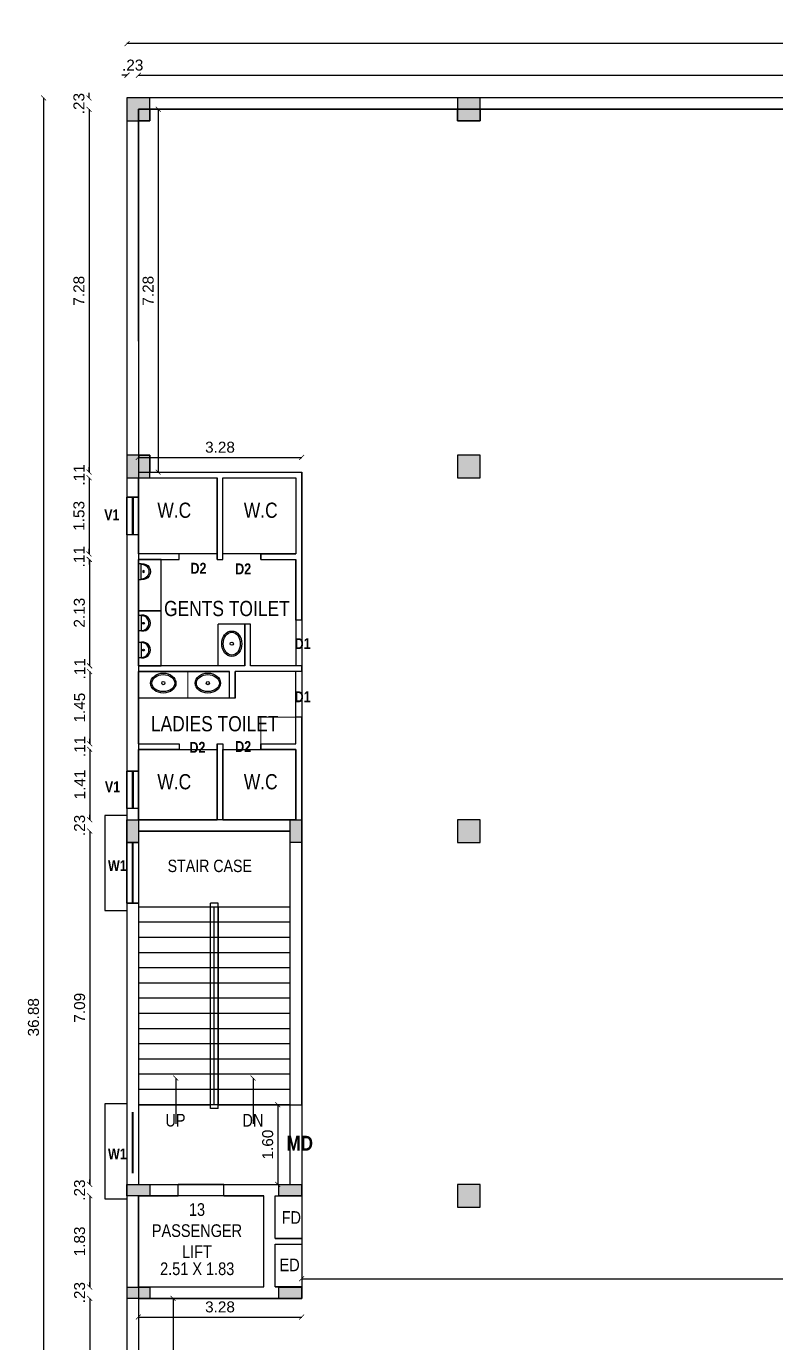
# Model space of a CAD drawing. Header units: metres. Extents: x -1560520 to -1560300, y 43639 to 43729.
# Drawn here: x -1560425.45 to -1560410.41, y 43660.11 to 43686.52 of the extents above; entities that cross this region are included whole.
import ezdxf
from ezdxf.enums import TextEntityAlignment as Align

# ---------------------------------------------------------------- set-up
doc = ezdxf.new("R2010")
doc.units = ezdxf.units.M
doc.header["$LTSCALE"] = 750
doc.header["$MEASUREMENT"] = 0
doc.header["$PDMODE"] = 35
doc.header["$PDSIZE"] = 50
doc.linetypes.add('( Hidden )', pattern=[0.375, 0.25, -0.125])
doc.linetypes.add('PHANTOM2', pattern=[1.25, 0.625, -0.125, 0.125, -0.125, 0.125, -0.125])
doc.layers.get('0').update_dxf_attribs({"lineweight": 5})
doc.layers.get('Defpoints').update_dxf_attribs({"lineweight": 0})
for name, color, linetype in [('A-ELEV-LGHT', 1, 'Continuous'), ('BLK_1_FLR_1_AC_ROOM_1', 117, 'Continuous'), ('BLK_1_FLR_1_BLT_UP_AREA', 1, 'Continuous'), ('BLK_1_FLR_1_CARPET_AREA', 10, 'Continuous'), ('BLK_1_FLR_1_EXIT_WIDTH_DOOR', 2, 'Continuous'), ('BLK_1_FLR_1_URINAL', 235, 'Continuous'), ('BLK_1_FLR_1_WATER_CLOSET', 7, 'Continuous'), ('CLIENT', 7, 'Continuous'), ('DIM', 9, 'Continuous'), ('FURNITURE', 44, 'Continuous'), ('norms', 4, 'Continuous'), ('TREE', 3, 'Continuous'), ('window', 3, 'Continuous')]:
    doc.layers.add(name, color=color, linetype=linetype)
doc.layers.add('BLK_1_COVERED_AREA_DEDUCT', color=140, linetype='Continuous', plot=False)
doc.layers.add('BLK_1_FLR_0_DA_LIFT_1', color=30, linetype='Continuous', plot=False)
for name, color, linetype, lineweight in [('BLK_1_FLR_1_GLASS_FACADE_2', 4, 'Continuous', 5), ('BLK_1_FLR_1_WASH', 243, 'Continuous', 5), ('CAR', 1, 'Continuous', 13), ('ED', 30, 'Continuous', 0), ('TEXT', 2, 'Continuous', 20), ('wall', 7, 'Continuous', 30), ('WIN', 12, 'Continuous', 18)]:
    doc.layers.add(name, color=color, linetype=linetype, lineweight=lineweight)
doc.styles.add('AP DIM', font='swisscb.ttf')
doc.styles.add('MD', font='swissck.ttf')
doc.styles.get("Standard").update_dxf_attribs({"font": 'arial.ttf'})
doc.dimstyles.get("Standard").update_dxf_attribs({"dimtxt": 0.22, "dimasz": 0.1, "dimexe": 0.18, "dimexo": 0.0625, "dimgap": 0.09, "dimtad": 1, "dimtoh": 1, "dimzin": 4, "dimdsep": 46, "dimtxsty": 'Standard', "dimblk": 'ARCHTICK', "dimcen": 0.09, "dimse1": 1, "dimse2": 1, "dimadec": 0, "dimazin": 0, "dimtfac": 1, "dimtix": 1, "dimtofl": 0, "dimtmove": 0, "dimatfit": 3, "dimldrblk": 'ARCHTICK', "dimfxl": 0, "dimtolj": 1, "dimtzin": 0, "dimarcsym": 0})

# ---------------------------------------------------------------- blocks, each defined once
blk = doc.blocks.new('A$C349417FD')
at = {"layer": 'TREE'}
h = blk.add_hatch(color=6, dxfattribs=at)
h.dxf.hatch_style = 1
h.paths.add_polyline_path([(0, -18), (18, -18), (18, 0), (0, 0)])
at = {"layer": 'TREE', "color": 6}
blk.add_lwpolyline([(0, -18), (18, -18), (18, 0), (0, 0)], close=True, dxfattribs=at)
blk = doc.blocks.new('A$C5FFC4155')
at = {"layer": 'TREE'}
h = blk.add_hatch(color=6, dxfattribs=at)
h.dxf.hatch_style = 1
h.paths.add_polyline_path([(0, -18), (9, -18), (9, 0), (0, 0)])
at = {"layer": 'TREE', "color": 6}
blk.add_lwpolyline([(0, -18), (9, -18), (9, 0), (0, 0)], close=True, dxfattribs=at)
blk = doc.blocks.new('_ArchTick')
at = {"color": 0, "linetype": 'ByBlock', "const_width": 0.15}
blk.add_lwpolyline([(-0.5, -0.5), (0.5, 0.5)], dxfattribs=at)
blk = doc.blocks.new('A$C43323A5D')
at = {"layer": 'CLIENT'}
blk.add_circle((1.3, 0), 1.26, dxfattribs=at)
for major_axis, ratio in [((0, -10), 0.790472), ((0, 9.08), 0.739792)]:
    blk.add_ellipse((1.3, 0), major_axis=major_axis, ratio=ratio, dxfattribs=at)
blk = doc.blocks.new('A$C4C2B7072')
at = {"layer": 'CLIENT'}
blk.add_lwpolyline([(0, 6.2), (2.3, 6.2), (2.3, -6.2), (0, -6.2)], close=True, dxfattribs=at)
blk.add_circle((4.1, -0.1), 0.708, dxfattribs=at)
for centre, radius, start, end in [((3.4, 0), 6.26, 260.494, 99.506), ((2.5, 0), 5.88, 268.31, 91.69)]:
    blk.add_arc(centre, radius, start, end, dxfattribs=at)
blk = doc.blocks.new('*D92')
at = {"layer": 'Defpoints', "color": 0}
for p in [(-1560423.2, 43685.079), (-1560424.19, 43684.851), (-1560423.2, 43684.851)]:
    blk.add_point(p, dxfattribs=at)
at = {"layer": 'ED', "color": 0, "lineweight": -2}
for p, q in [((-1560424.19, 43685.079), (-1560424.19, 43685.179)), ((-1560424.19, 43684.851), (-1560424.19, 43684.751))]:
    blk.add_line(p, q, dxfattribs=at)
at = {"layer": 'ED', "color": 0, "lineweight": -2, "xscale": 0.1, "yscale": 0.1, "zscale": 0.1}
for p, rotation in [((-1560424.19, 43685.079), 270), ((-1560424.19, 43684.851), 90)]:
    blk.add_blockref('_ArchTick', p, dxfattribs=dict(at, rotation=rotation))
at = {"layer": 'ED', "color": 0, "insert": (-1560424.392, 43684.965), "char_height": 0.22, "attachment_point": 5, "rotation": 90}
blk.add_mtext('\\A1;.23', dxfattribs=at)
blk = doc.blocks.new('*D93')
at = {"layer": 'Defpoints', "color": 0}
for p in [(-1560423.2, 43684.851), (-1560424.19, 43677.574), (-1560423.2, 43677.574)]:
    blk.add_point(p, dxfattribs=at)
at = {"layer": 'ED', "color": 0, "lineweight": -2}
blk.add_line((-1560424.19, 43684.851), (-1560424.19, 43677.574), dxfattribs=at)
at = {"layer": 'ED', "color": 0, "lineweight": -2, "xscale": 0.1, "yscale": 0.1, "zscale": 0.1}
for p, rotation in [((-1560424.19, 43684.851), 90), ((-1560424.19, 43677.574), 270)]:
    blk.add_blockref('_ArchTick', p, dxfattribs=dict(at, rotation=rotation))
at = {"layer": 'ED', "color": 0, "insert": (-1560424.392, 43681.212), "char_height": 0.22, "attachment_point": 5, "rotation": 90}
blk.add_mtext('\\A1;7.28', dxfattribs=at)
blk = doc.blocks.new('*D94')
at = {"layer": 'Defpoints', "color": 0}
for p in [(-1560423.2, 43677.574), (-1560424.19, 43677.459), (-1560423.201, 43677.459)]:
    blk.add_point(p, dxfattribs=at)
at = {"layer": 'ED', "color": 0, "lineweight": -2}
for p, q in [((-1560424.19, 43677.574), (-1560424.19, 43677.674)), ((-1560424.19, 43677.459), (-1560424.19, 43677.359))]:
    blk.add_line(p, q, dxfattribs=at)
at = {"layer": 'ED', "color": 0, "lineweight": -2, "xscale": 0.1, "yscale": 0.1, "zscale": 0.1}
for p, rotation in [((-1560424.19, 43677.574), 270), ((-1560424.19, 43677.459), 90)]:
    blk.add_blockref('_ArchTick', p, dxfattribs=dict(at, rotation=rotation))
at = {"layer": 'ED', "color": 0, "insert": (-1560424.39, 43677.517), "char_height": 0.22, "attachment_point": 5, "rotation": 90}
blk.add_mtext('\\A1;.11', dxfattribs=at)
blk = doc.blocks.new('*D95')
at = {"layer": 'Defpoints', "color": 0}
for p in [(-1560423.201, 43677.459), (-1560424.19, 43675.933), (-1560423.2, 43675.933)]:
    blk.add_point(p, dxfattribs=at)
at = {"layer": 'ED', "color": 0, "lineweight": -2}
blk.add_line((-1560424.19, 43677.459), (-1560424.19, 43675.933), dxfattribs=at)
at = {"layer": 'ED', "color": 0, "lineweight": -2, "xscale": 0.1, "yscale": 0.1, "zscale": 0.1}
for p, rotation in [((-1560424.19, 43677.459), 90), ((-1560424.19, 43675.933), 270)]:
    blk.add_blockref('_ArchTick', p, dxfattribs=dict(at, rotation=rotation))
at = {"layer": 'ED', "color": 0, "insert": (-1560424.392, 43676.696), "char_height": 0.22, "attachment_point": 5, "rotation": 90}
blk.add_mtext('\\A1;1.53', dxfattribs=at)
blk = doc.blocks.new('*D96')
at = {"layer": 'Defpoints', "color": 0}
for p in [(-1560424.19, 43675.821), (-1560423.2, 43675.933), (-1560423.2, 43675.821)]:
    blk.add_point(p, dxfattribs=at)
at = {"layer": 'ED', "color": 0, "lineweight": -2}
for p, q in [((-1560424.19, 43675.933), (-1560424.19, 43676.033)), ((-1560424.19, 43675.821), (-1560424.19, 43675.721))]:
    blk.add_line(p, q, dxfattribs=at)
at = {"layer": 'ED', "color": 0, "lineweight": -2, "xscale": 0.1, "yscale": 0.1, "zscale": 0.1}
for p, rotation in [((-1560424.19, 43675.933), 270), ((-1560424.19, 43675.821), 90)]:
    blk.add_blockref('_ArchTick', p, dxfattribs=dict(at, rotation=rotation))
at = {"layer": 'ED', "color": 0, "insert": (-1560424.39, 43675.877), "char_height": 0.22, "attachment_point": 5, "rotation": 90}
blk.add_mtext('\\A1;.11', dxfattribs=at)
blk = doc.blocks.new('*D97')
at = {"layer": 'Defpoints', "color": 0}
for p in [(-1560423.2, 43675.821), (-1560424.181, 43673.688), (-1560423.2, 43673.688)]:
    blk.add_point(p, dxfattribs=at)
at = {"layer": 'ED', "color": 0, "lineweight": -2}
blk.add_line((-1560424.181, 43675.821), (-1560424.181, 43673.688), dxfattribs=at)
at = {"layer": 'ED', "color": 0, "lineweight": -2, "xscale": 0.1, "yscale": 0.1, "zscale": 0.1}
for p, rotation in [((-1560424.181, 43675.821), 90), ((-1560424.181, 43673.688), 270)]:
    blk.add_blockref('_ArchTick', p, dxfattribs=dict(at, rotation=rotation))
at = {"layer": 'ED', "color": 0, "insert": (-1560424.384, 43674.754), "char_height": 0.22, "attachment_point": 5, "rotation": 90}
blk.add_mtext('\\A1;2.13', dxfattribs=at)
blk = doc.blocks.new('*D98')
at = {"layer": 'Defpoints', "color": 0}
for p in [(-1560424.177, 43673.573), (-1560423.2, 43673.688), (-1560423.2, 43673.573)]:
    blk.add_point(p, dxfattribs=at)
at = {"layer": 'ED', "color": 0, "lineweight": -2}
for p, q in [((-1560424.177, 43673.688), (-1560424.177, 43673.788)), ((-1560424.177, 43673.573), (-1560424.177, 43673.473))]:
    blk.add_line(p, q, dxfattribs=at)
at = {"layer": 'ED', "color": 0, "lineweight": -2, "xscale": 0.1, "yscale": 0.1, "zscale": 0.1}
for p, rotation in [((-1560424.177, 43673.688), 270), ((-1560424.177, 43673.573), 90)]:
    blk.add_blockref('_ArchTick', p, dxfattribs=dict(at, rotation=rotation))
at = {"layer": 'ED', "color": 0, "insert": (-1560424.377, 43673.63), "char_height": 0.22, "attachment_point": 5, "rotation": 90}
blk.add_mtext('\\A1;.11', dxfattribs=at)
blk = doc.blocks.new('*D99')
at = {"layer": 'Defpoints', "color": 0}
for p in [(-1560423.2, 43673.573), (-1560424.177, 43672.125), (-1560423.2, 43672.125)]:
    blk.add_point(p, dxfattribs=at)
at = {"layer": 'ED', "color": 0, "lineweight": -2}
blk.add_line((-1560424.177, 43673.573), (-1560424.177, 43672.125), dxfattribs=at)
at = {"layer": 'ED', "color": 0, "lineweight": -2, "xscale": 0.1, "yscale": 0.1, "zscale": 0.1}
for p, rotation in [((-1560424.177, 43673.573), 90), ((-1560424.177, 43672.125), 270)]:
    blk.add_blockref('_ArchTick', p, dxfattribs=dict(at, rotation=rotation))
at = {"layer": 'ED', "color": 0, "insert": (-1560424.379, 43672.849), "char_height": 0.22, "attachment_point": 5, "rotation": 90}
blk.add_mtext('\\A1;1.45', dxfattribs=at)
blk = doc.blocks.new('*D100')
at = {"layer": 'Defpoints', "color": 0}
for p in [(-1560424.177, 43672.014), (-1560423.2, 43672.125), (-1560423.2, 43672.014)]:
    blk.add_point(p, dxfattribs=at)
at = {"layer": 'ED', "color": 0, "lineweight": -2}
for p, q in [((-1560424.177, 43672.125), (-1560424.177, 43672.225)), ((-1560424.177, 43672.014), (-1560424.177, 43671.914))]:
    blk.add_line(p, q, dxfattribs=at)
at = {"layer": 'ED', "color": 0, "lineweight": -2, "xscale": 0.1, "yscale": 0.1, "zscale": 0.1}
for p, rotation in [((-1560424.177, 43672.125), 270), ((-1560424.177, 43672.014), 90)]:
    blk.add_blockref('_ArchTick', p, dxfattribs=dict(at, rotation=rotation))
at = {"layer": 'ED', "color": 0, "insert": (-1560424.377, 43672.07), "char_height": 0.22, "attachment_point": 5, "rotation": 90}
blk.add_mtext('\\A1;.11', dxfattribs=at)
blk = doc.blocks.new('*D101')
at = {"layer": 'Defpoints', "color": 0}
for p in [(-1560423.2, 43672.014), (-1560424.177, 43670.601), (-1560423.2, 43670.601)]:
    blk.add_point(p, dxfattribs=at)
at = {"layer": 'ED', "color": 0, "lineweight": -2}
blk.add_line((-1560424.177, 43672.014), (-1560424.177, 43670.601), dxfattribs=at)
at = {"layer": 'ED', "color": 0, "lineweight": -2, "xscale": 0.1, "yscale": 0.1, "zscale": 0.1}
for p, rotation in [((-1560424.177, 43672.014), 90), ((-1560424.177, 43670.601), 270)]:
    blk.add_blockref('_ArchTick', p, dxfattribs=dict(at, rotation=rotation))
at = {"layer": 'ED', "color": 0, "insert": (-1560424.377, 43671.308), "char_height": 0.22, "attachment_point": 5, "rotation": 90}
blk.add_mtext('\\A1;1.41', dxfattribs=at)
blk = doc.blocks.new('*D102')
at = {"layer": 'Defpoints', "color": 0}
for p in [(-1560423.2, 43670.601), (-1560424.177, 43670.373), (-1560423.2, 43670.373)]:
    blk.add_point(p, dxfattribs=at)
at = {"layer": 'ED', "color": 0, "lineweight": -2}
for p, q in [((-1560424.177, 43670.601), (-1560424.177, 43670.701)), ((-1560424.177, 43670.373), (-1560424.177, 43670.273))]:
    blk.add_line(p, q, dxfattribs=at)
at = {"layer": 'ED', "color": 0, "lineweight": -2, "xscale": 0.1, "yscale": 0.1, "zscale": 0.1}
for p, rotation in [((-1560424.177, 43670.601), 270), ((-1560424.177, 43670.373), 90)]:
    blk.add_blockref('_ArchTick', p, dxfattribs=dict(at, rotation=rotation))
at = {"layer": 'ED', "color": 0, "insert": (-1560424.379, 43670.487), "char_height": 0.22, "attachment_point": 5, "rotation": 90}
blk.add_mtext('\\A1;.23', dxfattribs=at)
blk = doc.blocks.new('*D103')
at = {"layer": 'Defpoints', "color": 0}
for p in [(-1560423.2, 43670.373), (-1560424.177, 43663.286), (-1560423.2, 43663.286)]:
    blk.add_point(p, dxfattribs=at)
at = {"layer": 'ED', "color": 0, "lineweight": -2}
blk.add_line((-1560424.177, 43670.373), (-1560424.177, 43663.286), dxfattribs=at)
at = {"layer": 'ED', "color": 0, "lineweight": -2, "xscale": 0.1, "yscale": 0.1, "zscale": 0.1}
for p, rotation in [((-1560424.177, 43670.373), 90), ((-1560424.177, 43663.286), 270)]:
    blk.add_blockref('_ArchTick', p, dxfattribs=dict(at, rotation=rotation))
at = {"layer": 'ED', "color": 0, "insert": (-1560424.379, 43666.83), "char_height": 0.22, "attachment_point": 5, "rotation": 90}
blk.add_mtext('\\A1;7.09', dxfattribs=at)
blk = doc.blocks.new('*D104')
at = {"layer": 'Defpoints', "color": 0}
for p in [(-1560423.2, 43663.286), (-1560424.177, 43663.058), (-1560423.2, 43663.058)]:
    blk.add_point(p, dxfattribs=at)
at = {"layer": 'ED', "color": 0, "lineweight": -2}
for p, q in [((-1560424.177, 43663.286), (-1560424.177, 43663.386)), ((-1560424.177, 43663.058), (-1560424.177, 43662.958))]:
    blk.add_line(p, q, dxfattribs=at)
at = {"layer": 'ED', "color": 0, "lineweight": -2, "xscale": 0.1, "yscale": 0.1, "zscale": 0.1}
for p, rotation in [((-1560424.177, 43663.286), 270), ((-1560424.177, 43663.058), 90)]:
    blk.add_blockref('_ArchTick', p, dxfattribs=dict(at, rotation=rotation))
at = {"layer": 'ED', "color": 0, "insert": (-1560424.379, 43663.172), "char_height": 0.22, "attachment_point": 5, "rotation": 90}
blk.add_mtext('\\A1;.23', dxfattribs=at)
blk = doc.blocks.new('*D105')
at = {"layer": 'Defpoints', "color": 0}
for p in [(-1560423.2, 43663.058), (-1560424.177, 43661.229), (-1560423.2, 43661.229)]:
    blk.add_point(p, dxfattribs=at)
at = {"layer": 'ED', "color": 0, "lineweight": -2}
blk.add_line((-1560424.177, 43663.058), (-1560424.177, 43661.229), dxfattribs=at)
at = {"layer": 'ED', "color": 0, "lineweight": -2, "xscale": 0.1, "yscale": 0.1, "zscale": 0.1}
for p, rotation in [((-1560424.177, 43663.058), 90), ((-1560424.177, 43661.229), 270)]:
    blk.add_blockref('_ArchTick', p, dxfattribs=dict(at, rotation=rotation))
at = {"layer": 'ED', "color": 0, "insert": (-1560424.379, 43662.143), "char_height": 0.22, "attachment_point": 5, "rotation": 90}
blk.add_mtext('\\A1;1.83', dxfattribs=at)
blk = doc.blocks.new('*D106')
at = {"layer": 'Defpoints', "color": 0}
for p in [(-1560423.2, 43661.229), (-1560424.177, 43661), (-1560423.2, 43661)]:
    blk.add_point(p, dxfattribs=at)
at = {"layer": 'ED', "color": 0, "lineweight": -2}
for p, q in [((-1560424.177, 43661.229), (-1560424.177, 43661.329)), ((-1560424.177, 43661), (-1560424.177, 43660.9))]:
    blk.add_line(p, q, dxfattribs=at)
at = {"layer": 'ED', "color": 0, "lineweight": -2, "xscale": 0.1, "yscale": 0.1, "zscale": 0.1}
for p, rotation in [((-1560424.177, 43661.229), 270), ((-1560424.177, 43661), 90)]:
    blk.add_blockref('_ArchTick', p, dxfattribs=dict(at, rotation=rotation))
at = {"layer": 'ED', "color": 0, "insert": (-1560424.379, 43661.115), "char_height": 0.22, "attachment_point": 5, "rotation": 90}
blk.add_mtext('\\A1;.23', dxfattribs=at)
blk = doc.blocks.new('*D107')
at = {"layer": 'Defpoints', "color": 0}
for p in [(-1560423.2, 43661), (-1560424.177, 43648.427), (-1560423.2, 43648.427)]:
    blk.add_point(p, dxfattribs=at)
at = {"layer": 'ED', "color": 0, "lineweight": -2}
blk.add_line((-1560424.177, 43661), (-1560424.177, 43648.427), dxfattribs=at)
at = {"layer": 'ED', "color": 0, "lineweight": -2, "xscale": 0.1, "yscale": 0.1, "zscale": 0.1}
for p, rotation in [((-1560424.177, 43661), 90), ((-1560424.177, 43648.427), 270)]:
    blk.add_blockref('_ArchTick', p, dxfattribs=dict(at, rotation=rotation))
at = {"layer": 'ED', "color": 0, "insert": (-1560424.379, 43654.714), "char_height": 0.22, "attachment_point": 5, "rotation": 90}
blk.add_mtext('\\A1;12.57', dxfattribs=at)
blk = doc.blocks.new('*D109')
at = {"layer": 'BLK_1_FLR_1_GLASS_FACADE_2', "color": 0, "linetype": 'PHANTOM2', "lineweight": -2}
blk.add_line((-1560425.102, 43685.079), (-1560425.102, 43648.199), dxfattribs=at)
at = {"layer": 'Defpoints', "color": 0}
for p in [(-1560423.429, 43685.079), (-1560425.102, 43648.199), (-1560423.429, 43648.199)]:
    blk.add_point(p, dxfattribs=at)
at = {"layer": 'BLK_1_FLR_1_GLASS_FACADE_2', "color": 0, "lineweight": -2, "xscale": 0.1, "yscale": 0.1, "zscale": 0.1}
for p, rotation in [((-1560425.102, 43685.079), 90), ((-1560425.102, 43648.199), 270)]:
    blk.add_blockref('_ArchTick', p, dxfattribs=dict(at, rotation=rotation))
at = {"layer": 'BLK_1_FLR_1_GLASS_FACADE_2', "color": 0, "insert": (-1560425.305, 43666.639), "char_height": 0.22, "attachment_point": 5, "rotation": 90}
blk.add_mtext('\\A1;36.88', dxfattribs=at)
blk = doc.blocks.new('*D110')
at = {"layer": 'Defpoints', "color": 0}
for p in [(-1560423.2, 43685.535), (-1560423.429, 43684.851), (-1560423.2, 43684.851)]:
    blk.add_point(p, dxfattribs=at)
at = {"layer": 'ED', "color": 0, "lineweight": -2}
for p, q in [((-1560423.429, 43685.535), (-1560423.529, 43685.535)), ((-1560423.2, 43685.535), (-1560423.1, 43685.535))]:
    blk.add_line(p, q, dxfattribs=at)
at = {"layer": 'ED', "color": 0, "lineweight": -2, "xscale": 0.1, "yscale": 0.1, "zscale": 0.1}
blk.add_blockref('_ArchTick', (-1560423.429, 43685.535), dxfattribs=at)
at = {"layer": 'ED', "color": 0, "lineweight": -2, "xscale": 0.1, "yscale": 0.1, "zscale": 0.1, "rotation": 180}
blk.add_blockref('_ArchTick', (-1560423.2, 43685.535), dxfattribs=at)
at = {"layer": 'ED', "color": 0, "insert": (-1560423.314, 43685.737), "char_height": 0.22, "attachment_point": 5}
blk.add_mtext('\\A1;.23', dxfattribs=at)
blk = doc.blocks.new('*D111')
at = {"layer": 'Defpoints', "color": 0}
for p in [(-1560396.225, 43685.535), (-1560423.2, 43684.851), (-1560396.225, 43684.851)]:
    blk.add_point(p, dxfattribs=at)
at = {"layer": 'ED', "color": 0, "lineweight": -2}
blk.add_line((-1560423.2, 43685.535), (-1560396.225, 43685.535), dxfattribs=at)
at = {"layer": 'ED', "color": 0, "lineweight": -2, "xscale": 0.1, "yscale": 0.1, "zscale": 0.1, "rotation": 180}
blk.add_blockref('_ArchTick', (-1560423.2, 43685.535), dxfattribs=at)
at = {"layer": 'ED', "color": 0, "lineweight": -2, "xscale": 0.1, "yscale": 0.1, "zscale": 0.1}
blk.add_blockref('_ArchTick', (-1560396.225, 43685.535), dxfattribs=at)
at = {"layer": 'ED', "color": 0, "insert": (-1560409.713, 43685.737), "char_height": 0.22, "attachment_point": 5}
blk.add_mtext('\\A1;26.97', dxfattribs=at)
blk = doc.blocks.new('*D113')
at = {"layer": 'BLK_1_FLR_1_GLASS_FACADE_2', "color": 0, "linetype": 'PHANTOM2', "lineweight": -2}
blk.add_line((-1560395.997, 43686.169), (-1560423.429, 43686.169), dxfattribs=at)
at = {"layer": 'Defpoints', "color": 0}
for p in [(-1560423.429, 43686.169), (-1560423.429, 43685.079), (-1560395.997, 43685.079)]:
    blk.add_point(p, dxfattribs=at)
at = {"layer": 'BLK_1_FLR_1_GLASS_FACADE_2', "color": 0, "lineweight": -2, "xscale": 0.1, "yscale": 0.1, "zscale": 0.1, "rotation": 180}
blk.add_blockref('_ArchTick', (-1560423.429, 43686.169), dxfattribs=at)
at = {"layer": 'BLK_1_FLR_1_GLASS_FACADE_2', "color": 0, "lineweight": -2, "xscale": 0.1, "yscale": 0.1, "zscale": 0.1}
blk.add_blockref('_ArchTick', (-1560395.997, 43686.169), dxfattribs=at)
at = {"layer": 'BLK_1_FLR_1_GLASS_FACADE_2', "color": 0, "insert": (-1560409.713, 43686.371), "char_height": 0.22, "attachment_point": 5}
blk.add_mtext('\\A1;27.43', dxfattribs=at)
blk = doc.blocks.new('*D162')
at = {"layer": 'Defpoints', "color": 0}
for p in [(-1560423.2, 43661), (-1560419.923, 43661), (-1560419.923, 43660.626)]:
    blk.add_point(p, dxfattribs=at)
at = {"layer": 'ED', "color": 0, "lineweight": -2}
blk.add_line((-1560423.2, 43660.626), (-1560419.923, 43660.626), dxfattribs=at)
at = {"layer": 'ED', "color": 0, "lineweight": -2, "xscale": 0.1, "yscale": 0.1, "zscale": 0.1, "rotation": 180}
blk.add_blockref('_ArchTick', (-1560423.2, 43660.626), dxfattribs=at)
at = {"layer": 'ED', "color": 0, "lineweight": -2, "xscale": 0.1, "yscale": 0.1, "zscale": 0.1}
blk.add_blockref('_ArchTick', (-1560419.923, 43660.626), dxfattribs=at)
at = {"layer": 'ED', "color": 0, "insert": (-1560421.562, 43660.828), "char_height": 0.22, "attachment_point": 5}
blk.add_mtext('\\A1;3.28', dxfattribs=at)
blk = doc.blocks.new('*D163')
at = {"layer": 'Defpoints', "color": 0}
for p in [(-1560419.923, 43677.869), (-1560423.2, 43677.574), (-1560419.923, 43677.574)]:
    blk.add_point(p, dxfattribs=at)
at = {"layer": 'ED', "color": 0, "lineweight": -2}
blk.add_line((-1560423.2, 43677.869), (-1560419.923, 43677.869), dxfattribs=at)
at = {"layer": 'ED', "color": 0, "lineweight": -2, "xscale": 0.1, "yscale": 0.1, "zscale": 0.1, "rotation": 180}
blk.add_blockref('_ArchTick', (-1560423.2, 43677.869), dxfattribs=at)
at = {"layer": 'ED', "color": 0, "lineweight": -2, "xscale": 0.1, "yscale": 0.1, "zscale": 0.1}
blk.add_blockref('_ArchTick', (-1560419.923, 43677.869), dxfattribs=at)
at = {"layer": 'ED', "color": 0, "insert": (-1560421.562, 43678.072), "char_height": 0.22, "attachment_point": 5}
blk.add_mtext('\\A1;3.28', dxfattribs=at)
blk = doc.blocks.new('*D164')
at = {"layer": 'Defpoints', "color": 0}
for p in [(-1560423.2, 43684.851), (-1560423.2, 43677.574), (-1560422.802, 43677.574)]:
    blk.add_point(p, dxfattribs=at)
at = {"layer": 'ED', "color": 0, "lineweight": -2}
blk.add_line((-1560422.802, 43684.851), (-1560422.802, 43677.574), dxfattribs=at)
at = {"layer": 'ED', "color": 0, "lineweight": -2, "xscale": 0.1, "yscale": 0.1, "zscale": 0.1}
for p, rotation in [((-1560422.802, 43684.851), 90), ((-1560422.802, 43677.574), 270)]:
    blk.add_blockref('_ArchTick', p, dxfattribs=dict(at, rotation=rotation))
at = {"layer": 'ED', "color": 0, "insert": (-1560423.004, 43681.212), "char_height": 0.22, "attachment_point": 5, "rotation": 90}
blk.add_mtext('\\A1;7.28', dxfattribs=at)
blk = doc.blocks.new('*D168')
at = {"layer": 'Defpoints', "color": 0}
for p in [(-1560423.2, 43661), (-1560423.2, 43648.427), (-1560422.504, 43648.427)]:
    blk.add_point(p, dxfattribs=at)
at = {"layer": 'ED', "color": 0, "lineweight": -2}
blk.add_line((-1560422.504, 43661), (-1560422.504, 43648.427), dxfattribs=at)
at = {"layer": 'ED', "color": 0, "lineweight": -2, "xscale": 0.1, "yscale": 0.1, "zscale": 0.1}
for p, rotation in [((-1560422.504, 43661), 90), ((-1560422.504, 43648.427), 270)]:
    blk.add_blockref('_ArchTick', p, dxfattribs=dict(at, rotation=rotation))
at = {"layer": 'ED', "color": 0, "insert": (-1560422.706, 43654.714), "char_height": 0.22, "attachment_point": 5, "rotation": 90}
blk.add_mtext('\\A1;12.57', dxfattribs=at)
blk = doc.blocks.new('*D169')
at = {"layer": 'Defpoints', "color": 0}
for p in [(-1560399.502, 43661.395), (-1560419.923, 43661), (-1560399.502, 43661)]:
    blk.add_point(p, dxfattribs=at)
at = {"layer": 'ED', "color": 0, "lineweight": -2}
blk.add_line((-1560419.923, 43661.395), (-1560399.502, 43661.395), dxfattribs=at)
at = {"layer": 'ED', "color": 0, "lineweight": -2, "xscale": 0.1, "yscale": 0.1, "zscale": 0.1, "rotation": 180}
blk.add_blockref('_ArchTick', (-1560419.923, 43661.395), dxfattribs=at)
at = {"layer": 'ED', "color": 0, "lineweight": -2, "xscale": 0.1, "yscale": 0.1, "zscale": 0.1}
blk.add_blockref('_ArchTick', (-1560399.502, 43661.395), dxfattribs=at)
at = {"layer": 'ED', "color": 0, "insert": (-1560409.713, 43661.597), "char_height": 0.22, "attachment_point": 5}
blk.add_mtext('\\A1;20.42', dxfattribs=at)
blk = doc.blocks.new('*D250')
at = {"layer": 'BLK_1_FLR_1_EXIT_WIDTH_DOOR', "color": 0, "lineweight": -2}
blk.add_line((-1560420.402, 43664.886), (-1560420.402, 43663.286), dxfattribs=at)
at = {"layer": 'Defpoints', "color": 0}
for p in [(-1560419.923, 43664.886), (-1560420.402, 43663.286), (-1560419.923, 43663.286)]:
    blk.add_point(p, dxfattribs=at)
at = {"layer": 'BLK_1_FLR_1_EXIT_WIDTH_DOOR', "color": 0, "lineweight": -2, "xscale": 0.1, "yscale": 0.1, "zscale": 0.1}
for p, rotation in [((-1560420.402, 43664.886), 90), ((-1560420.402, 43663.286), 270)]:
    blk.add_blockref('_ArchTick', p, dxfattribs=dict(at, rotation=rotation))
at = {"layer": 'BLK_1_FLR_1_EXIT_WIDTH_DOOR', "color": 0, "insert": (-1560420.604, 43664.086), "char_height": 0.22, "attachment_point": 5, "rotation": 90}
blk.add_mtext('\\A1;1.60', dxfattribs=at)

msp = doc.modelspace()

# ---------------------------------------------------------------- linework, layer by layer
for p, q in [((-1560419.923, 43662.2), (-1560419.923, 43663.058)), ((-1560419.923, 43661.229), (-1560419.923, 43662.086))]:
    msp.add_line(p, q)
at = {"layer": 'A-ELEV-LGHT', "color": 1}
for p, q in [((-1560421.485, 43663.286), (-1560422.4, 43663.286)), ((-1560421.485, 43663.058), (-1560422.4, 43663.058))]:
    msp.add_line(p, q, dxfattribs=at)
at = {"layer": 'BLK_1_COVERED_AREA_DEDUCT'}
for points in [[(-1560420.457, 43663.058), (-1560419.923, 43663.058), (-1560419.923, 43662.2), (-1560420.457, 43662.2)], [(-1560420.457, 43662.086), (-1560419.923, 43662.086), (-1560419.923, 43661.229), (-1560420.457, 43661.229)]]:
    msp.add_lwpolyline(points, close=True, dxfattribs=at)
at = {"layer": 'BLK_1_FLR_0_DA_LIFT_1'}
msp.add_lwpolyline([(-1560420.685, 43663.058), (-1560423.2, 43663.058), (-1560423.2, 43661.229), (-1560420.685, 43661.229)], close=True, dxfattribs=at)
at = {"layer": 'BLK_1_FLR_1_AC_ROOM_1', "color": 2}
msp.add_lwpolyline([(-1560396.225, 43684.851), (-1560423.2, 43684.851), (-1560423.2, 43677.574), (-1560419.923, 43677.574), (-1560419.923, 43661), (-1560423.2, 43661), (-1560423.2, 43648.427), (-1560396.225, 43648.427), (-1560396.225, 43661), (-1560399.502, 43661), (-1560399.502, 43670.601), (-1560396.225, 43670.601), (-1560396.225, 43677.498), (-1560399.045, 43677.498), (-1560399.045, 43680.052), (-1560396.225, 43680.052)], close=True, dxfattribs=at)
at = {"layer": 'BLK_1_FLR_1_BLT_UP_AREA', "color": 13}
msp.add_lwpolyline([(-1560395.997, 43685.079), (-1560423.429, 43685.079), (-1560423.429, 43648.199), (-1560395.997, 43648.199), (-1560395.997, 43685.079)], close=True, dxfattribs=at)
at = {"layer": 'BLK_1_FLR_1_CARPET_AREA', "lineweight": -2}
msp.add_lwpolyline([(-1560410.094, 43684.851), (-1560416.342, 43684.851), (-1560416.342, 43684.622), (-1560416.799, 43684.622), (-1560416.799, 43684.851), (-1560422.971, 43684.851), (-1560422.971, 43684.622), (-1560423.2, 43684.622), (-1560423.2, 43677.917), (-1560422.971, 43677.917), (-1560422.971, 43677.574), (-1560419.923, 43677.574), (-1560419.923, 43661), (-1560423.2, 43661), (-1560423.2, 43655.971)], dxfattribs=at)
for points in [[(-1560421.619, 43677.459), (-1560421.619, 43675.821), (-1560421.505, 43675.821), (-1560421.505, 43677.459), (-1560420.038, 43677.459), (-1560420.038, 43675.935), (-1560420.743, 43675.935), (-1560420.743, 43675.821), (-1560420.038, 43675.821), (-1560420.038, 43673.688), (-1560420.952, 43673.688), (-1560420.952, 43674.526), (-1560421.066, 43674.526), (-1560421.066, 43673.688), (-1560423.2, 43673.688), (-1560423.2, 43675.821), (-1560422.381, 43675.821), (-1560422.381, 43675.935), (-1560423.2, 43675.935), (-1560423.2, 43677.459), (-1560421.619, 43677.459)], [(-1560420.038, 43672.659), (-1560420.038, 43673.573), (-1560421.257, 43673.573), (-1560421.257, 43673.04), (-1560421.371, 43673.04), (-1560421.371, 43673.573), (-1560423.2, 43673.573), (-1560423.2, 43672.125), (-1560422.381, 43672.125), (-1560422.381, 43672.011), (-1560423.2, 43672.011), (-1560423.2, 43670.601), (-1560421.619, 43670.601), (-1560421.619, 43672.125), (-1560421.505, 43672.125), (-1560421.505, 43670.601), (-1560420.038, 43670.601), (-1560420.038, 43672.011), (-1560420.743, 43672.011), (-1560420.743, 43672.125), (-1560420.038, 43672.125), (-1560420.038, 43672.659)], [(-1560420.152, 43670.373), (-1560423.2, 43670.373), (-1560423.2, 43663.286), (-1560420.152, 43663.286)]]:
    msp.add_lwpolyline(points, close=True, dxfattribs=at)
at = {"layer": 'BLK_1_FLR_1_URINAL'}
for points in [[(-1560423.2, 43674.79), (-1560422.743, 43674.79), (-1560422.743, 43675.821), (-1560423.2, 43675.821)], [(-1560423.2, 43673.688), (-1560422.743, 43673.688), (-1560422.743, 43674.79), (-1560423.2, 43674.79)]]:
    msp.add_lwpolyline(points, close=True, dxfattribs=at)
at = {"layer": 'BLK_1_FLR_1_WASH'}
for points in [[(-1560421.6, 43674.526), (-1560421.6, 43673.688), (-1560421.066, 43673.688), (-1560421.066, 43674.526)], [(-1560423.2, 43673.573), (-1560423.2, 43673.04), (-1560421.371, 43673.04), (-1560421.371, 43673.573)]]:
    msp.add_lwpolyline(points, close=True, dxfattribs=at)
at = {"layer": 'BLK_1_FLR_1_WASH', "color": 55}
for points in [[(-1560421.6, 43674.526), (-1560421.6, 43673.688), (-1560421.066, 43673.688), (-1560421.066, 43674.526)], [(-1560423.2, 43673.04), (-1560422.209, 43673.04), (-1560422.209, 43673.573), (-1560423.2, 43673.573)], [(-1560422.209, 43673.04), (-1560421.371, 43673.04), (-1560421.371, 43673.573), (-1560422.209, 43673.573)]]:
    msp.add_lwpolyline(points, close=True, dxfattribs=at)
at = {"layer": 'BLK_1_FLR_1_WASH', "color": 56}
msp.add_lwpolyline([(-1560420.743, 43672.125), (-1560420.038, 43672.125), (-1560420.038, 43672.659), (-1560420.743, 43672.659)], close=True, dxfattribs=at)
at = {"layer": 'BLK_1_FLR_1_WATER_CLOSET', "color": 1, "lineweight": -2}
for points in [[(-1560421.619, 43675.933), (-1560423.2, 43675.933), (-1560423.2, 43677.459), (-1560421.619, 43677.459)], [(-1560420.038, 43675.935), (-1560421.505, 43675.935), (-1560421.505, 43677.459), (-1560420.038, 43677.459)]]:
    msp.add_lwpolyline(points, close=True, dxfattribs=at)
at = {"layer": 'BLK_1_FLR_1_WATER_CLOSET', "color": 2, "lineweight": -2}
for points in [[(-1560423.2, 43672.011), (-1560421.619, 43672.011), (-1560421.619, 43670.601), (-1560423.2, 43670.601)], [(-1560421.505, 43672.011), (-1560420.038, 43672.011), (-1560420.038, 43670.601), (-1560421.505, 43670.601)]]:
    msp.add_lwpolyline(points, close=True, dxfattribs=at)
at = {"layer": 'CLIENT'}
for p, q in [((-1560395.997, 43685.079), (-1560423.429, 43685.079)), ((-1560423.429, 43685.079), (-1560423.429, 43677.069)), ((-1560423.2, 43680.203), (-1560423.2, 43684.851)), ((-1560423.2, 43684.851), (-1560396.225, 43684.851)), ((-1560423.429, 43680.203), (-1560423.429, 43677.069)), ((-1560423.2, 43679.974), (-1560423.2, 43677.069)), ((-1560423.2, 43677.574), (-1560419.923, 43677.574)), ((-1560419.923, 43674.602), (-1560419.923, 43677.574)), ((-1560423.2, 43677.069), (-1560423.2, 43677.459)), ((-1560423.2, 43677.459), (-1560421.619, 43677.459)), ((-1560421.619, 43675.821), (-1560421.619, 43677.459)), ((-1560421.505, 43675.821), (-1560421.505, 43677.459)), ((-1560423.2, 43677.069), (-1560423.43, 43677.069)), ((-1560423.201, 43676.319), (-1560423.43, 43676.319)), ((-1560423.429, 43676.319), (-1560423.429, 43671.575)), ((-1560423.429, 43676.319), (-1560423.429, 43671.575)), ((-1560423.2, 43675.935), (-1560423.2, 43672.011)), ((-1560422.381, 43675.935), (-1560423.2, 43675.935)), ((-1560423.2, 43675.821), (-1560422.381, 43675.821)), ((-1560422.743, 43673.688), (-1560422.743, 43675.821)), ((-1560422.381, 43675.821), (-1560422.381, 43675.935)), ((-1560421.619, 43675.821), (-1560421.505, 43675.821)), ((-1560420.743, 43675.935), (-1560420.038, 43675.935)), ((-1560420.743, 43675.821), (-1560420.743, 43675.935)), ((-1560420.743, 43675.821), (-1560420.038, 43675.821)), ((-1560420.038, 43675.821), (-1560420.038, 43674.907)), ((-1560420.038, 43674.602), (-1560420.038, 43675.821)), ((-1560421.6, 43673.688), (-1560421.6, 43674.526)), ((-1560421.066, 43674.526), (-1560421.6, 43674.526)), ((-1560421.066, 43673.688), (-1560421.066, 43674.526)), ((-1560420.952, 43674.526), (-1560421.066, 43674.526)), ((-1560420.952, 43673.688), (-1560420.952, 43674.526)), ((-1560419.923, 43674.602), (-1560420.038, 43674.602)), ((-1560421.066, 43673.688), (-1560423.2, 43673.688)), ((-1560419.923, 43673.573), (-1560421.257, 43673.573)), ((-1560419.923, 43673.688), (-1560420.952, 43673.688)), ((-1560419.923, 43673.573), (-1560419.923, 43673.688)), ((-1560421.371, 43673.04), (-1560423.2, 43673.04)), ((-1560421.257, 43673.04), (-1560421.371, 43673.04)), ((-1560420.038, 43672.125), (-1560420.038, 43672.659)), ((-1560419.923, 43672.659), (-1560420.038, 43672.659)), ((-1560419.923, 43670.601), (-1560419.923, 43672.659)), ((-1560423.2, 43672.125), (-1560422.381, 43672.125)), ((-1560423.2, 43672.011), (-1560422.381, 43672.011)), ((-1560422.381, 43672.125), (-1560422.381, 43672.011)), ((-1560421.619, 43672.125), (-1560421.505, 43672.125)), ((-1560421.619, 43672.125), (-1560421.619, 43670.601)), ((-1560421.505, 43672.125), (-1560421.505, 43670.601)), ((-1560420.743, 43672.125), (-1560420.038, 43672.125)), ((-1560420.743, 43672.125), (-1560420.743, 43672.011)), ((-1560420.743, 43672.011), (-1560420.038, 43672.011)), ((-1560420.038, 43670.601), (-1560420.038, 43672.011)), ((-1560423.2, 43671.575), (-1560423.429, 43671.575)), ((-1560423.429, 43670.825), (-1560423.429, 43664.734)), ((-1560423.429, 43670.825), (-1560423.429, 43663.515)), ((-1560423.2, 43670.825), (-1560423.429, 43670.825)), ((-1560423.2, 43670.601), (-1560423.2, 43663.286)), ((-1560420.152, 43670.601), (-1560423.2, 43670.601)), ((-1560423.2, 43670.601), (-1560421.619, 43670.601)), ((-1560421.505, 43670.601), (-1560420.038, 43670.601)), ((-1560419.923, 43664.886), (-1560419.923, 43670.601)), ((-1560423.429, 43670.144), (-1560423.2, 43670.144)), ((-1560423.2, 43670.373), (-1560420.152, 43670.373)), ((-1560420.152, 43664.886), (-1560420.152, 43670.373)), ((-1560423.429, 43668.925), (-1560423.2, 43668.925)), ((-1560420.152, 43664.886), (-1560419.923, 43664.886)), ((-1560423.429, 43663.515), (-1560423.429, 43648.199)), ((-1560423.429, 43663.515), (-1560423.429, 43648.199)), ((-1560423.2, 43663.515), (-1560423.2, 43663.286)), ((-1560423.2, 43663.286), (-1560422.4, 43663.286)), ((-1560422.4, 43663.058), (-1560422.4, 43663.286)), ((-1560421.485, 43663.286), (-1560419.923, 43663.286)), ((-1560421.485, 43663.058), (-1560421.485, 43663.286)), ((-1560419.923, 43663.058), (-1560419.923, 43663.286)), ((-1560423.2, 43663.058), (-1560423.2, 43648.427)), ((-1560423.2, 43663.058), (-1560422.4, 43663.058)), ((-1560421.485, 43663.058), (-1560420.685, 43663.058)), ((-1560420.457, 43663.058), (-1560419.923, 43663.058)), ((-1560420.457, 43662.2), (-1560419.923, 43662.2)), ((-1560420.457, 43662.086), (-1560419.923, 43662.086)), ((-1560419.923, 43662.2), (-1560419.923, 43662.086)), ((-1560423.2, 43661.229), (-1560420.685, 43661.229)), ((-1560420.457, 43661.229), (-1560419.923, 43661.229)), ((-1560419.923, 43661), (-1560419.923, 43661.229)), ((-1560423.2, 43661), (-1560419.923, 43661))]:
    msp.add_line(p, q, dxfattribs=at)
for points in [[(-1560399.045, 43677.688), (-1560399.045, 43680.052), (-1560396.225, 43680.052), (-1560396.225, 43684.851), (-1560423.2, 43684.851), (-1560423.2, 43670.601)], [(-1560423.2, 43663.058), (-1560423.2, 43648.427), (-1560396.225, 43648.427), (-1560396.225, 43677.688)], [(-1560421.505, 43677.459), (-1560420.038, 43677.459), (-1560420.038, 43675.935)], [(-1560423.2, 43675.935), (-1560423.2, 43672.011)], [(-1560423.2, 43673.688), (-1560423.2, 43675.821)], [(-1560423.2, 43672.125), (-1560423.2, 43673.573), (-1560421.371, 43673.573)], [(-1560421.371, 43673.04), (-1560421.371, 43673.573)], [(-1560421.257, 43673.04), (-1560421.257, 43673.573)], [(-1560423.2, 43671.575), (-1560423.2, 43672.011)], [(-1560423.2, 43670.601), (-1560423.2, 43670.825)], [(-1560423.2, 43670.601), (-1560423.2, 43663.286)], [(-1560423.2, 43670.373), (-1560423.2, 43670.144)], [(-1560423.429, 43668.925), (-1560423.429, 43664.886)], [(-1560423.2, 43668.925), (-1560423.2, 43663.286)], [(-1560423.2, 43663.058), (-1560423.2, 43661.229)], [(-1560423.2, 43661.229), (-1560423.2, 43663.058)], [(-1560420.685, 43661.229), (-1560420.685, 43663.058)], [(-1560420.457, 43662.2), (-1560420.457, 43663.058)], [(-1560420.457, 43661.229), (-1560420.457, 43662.086)]]:
    msp.add_lwpolyline(points, dxfattribs=at)
at = {"layer": 'CLIENT', "color": 1}
for points in [[(-1560423.43, 43677.069), (-1560423.201, 43677.069), (-1560423.201, 43676.319), (-1560423.43, 43676.319)], [(-1560423.429, 43671.575), (-1560423.2, 43671.575), (-1560423.2, 43670.825), (-1560423.429, 43670.825)]]:
    msp.add_lwpolyline(points, close=True, dxfattribs=at)
at = {"layer": 'CLIENT'}
msp.add_circle((-1560421.326, 43674.132), 0.032, dxfattribs=at)
for major_axis, ratio in [((0, -0.255), 0.790472), ((0, 0.231), 0.739792)]:
    msp.add_ellipse((-1560421.326, 43674.132), major_axis=major_axis, ratio=ratio, dxfattribs=at)
at = {"layer": 'FURNITURE'}
msp.add_line((-1560421.371, 43673.04), (-1560423.2, 43673.04), dxfattribs=at)
at = {"layer": 'norms'}
for p, q in [((-1560420.152, 43668.849), (-1560423.2, 43668.849)), ((-1560420.152, 43668.544), (-1560423.2, 43668.544)), ((-1560420.152, 43668.239), (-1560423.2, 43668.239)), ((-1560420.152, 43667.934), (-1560423.2, 43667.934)), ((-1560420.152, 43667.63), (-1560423.2, 43667.63)), ((-1560420.152, 43667.325), (-1560423.2, 43667.325)), ((-1560420.152, 43667.02), (-1560423.2, 43667.02)), ((-1560420.152, 43666.715), (-1560423.2, 43666.715)), ((-1560420.152, 43666.41), (-1560423.2, 43666.41)), ((-1560420.152, 43666.106), (-1560423.2, 43666.106)), ((-1560420.152, 43665.801), (-1560423.2, 43665.801)), ((-1560420.152, 43665.496), (-1560423.2, 43665.496)), ((-1560420.152, 43665.191), (-1560423.2, 43665.191)), ((-1560420.152, 43664.886), (-1560423.2, 43664.886))]:
    msp.add_line(p, q, dxfattribs=at)
for points in [[(-1560421.752, 43668.849), (-1560423.2, 43668.849), (-1560423.2, 43664.886), (-1560421.752, 43664.886)], [(-1560420.152, 43668.849), (-1560421.6, 43668.849), (-1560421.6, 43664.886), (-1560420.152, 43664.886)]]:
    msp.add_lwpolyline(points, close=True, dxfattribs=at)
at = {"layer": 'wall'}
for p, q in [((-1560423.201, 43677.069), (-1560423.43, 43677.069)), ((-1560423.201, 43671.575), (-1560423.429, 43671.575))]:
    msp.add_line(p, q, dxfattribs=at)
at = {"layer": 'wall', "color": 2}
for p, q in [((-1560421.6, 43668.925), (-1560421.752, 43668.925)), ((-1560421.752, 43664.81), (-1560421.752, 43668.925)), ((-1560421.676, 43664.886), (-1560421.676, 43668.849)), ((-1560421.6, 43664.81), (-1560421.6, 43668.925)), ((-1560421.6, 43664.81), (-1560421.752, 43664.81))]:
    msp.add_line(p, q, dxfattribs=at)
at = {"layer": 'WIN'}
for p, q in [((-1560423.429, 43670.144), (-1560423.429, 43668.925)), ((-1560423.327, 43670.144), (-1560423.327, 43668.925)), ((-1560423.302, 43670.144), (-1560423.302, 43668.925)), ((-1560423.2, 43670.144), (-1560423.2, 43668.925)), ((-1560423.429, 43664.734), (-1560423.429, 43663.515)), ((-1560423.327, 43664.734), (-1560423.327, 43663.515)), ((-1560423.302, 43664.734), (-1560423.302, 43663.515)), ((-1560423.2, 43664.734), (-1560423.2, 43663.515))]:
    msp.add_line(p, q, dxfattribs=at)
at = {"layer": 'window'}
for p, q in [((-1560423.328, 43677.069), (-1560423.328, 43676.319)), ((-1560423.303, 43677.069), (-1560423.303, 43676.319)), ((-1560423.328, 43671.575), (-1560423.328, 43670.825)), ((-1560423.302, 43671.575), (-1560423.302, 43670.825))]:
    msp.add_line(p, q, dxfattribs=at)
at = {"layer": 'window', "linetype": '( Hidden )', "flags": 128}
for points in [[(-1560423.429, 43670.686), (-1560423.876, 43670.686), (-1560423.876, 43668.781), (-1560423.429, 43668.781)], [(-1560423.429, 43664.903), (-1560423.876, 43664.903), (-1560423.876, 43662.998), (-1560423.429, 43662.998)]]:
    msp.add_lwpolyline(points, dxfattribs=at)
at = {"layer": 'window', "color": 1}
msp.add_lwpolyline([(-1560423.429, 43670.144), (-1560423.2, 43670.144), (-1560423.2, 43668.925), (-1560423.429, 43668.925)], close=True, dxfattribs=at)

# ---------------------------------------------------------------- block references
at = {"layer": 'CAR', "xscale": 0.0254, "yscale": 0.0254, "zscale": 0.0254}
for p in [(-1560423.429, 43685.079), (-1560416.799, 43685.079), (-1560423.429, 43677.917), (-1560416.799, 43677.917), (-1560416.799, 43670.601), (-1560416.799, 43663.286)]:
    msp.add_blockref('A$C349417FD', p, dxfattribs=at)
at = {"layer": 'DIM', "xscale": 0.0254, "yscale": 0.0254, "zscale": 0.0254, "rotation": 269.9999999999999}
for p in [(-1560422.7, 43673.375), (-1560421.806, 43673.375)]:
    msp.add_blockref('A$C43323A5D', p, dxfattribs=at)
at = {"layer": 'FURNITURE', "xscale": -0.0254, "yscale": 0.0254, "zscale": 0.0254, "rotation": 180}
msp.add_blockref('A$C4C2B7072', (-1560423.2, 43675.578), dxfattribs=at)
at = {"layer": 'FURNITURE', "xscale": 0.0254, "yscale": 0.0254, "zscale": 0.0254}
for p in [(-1560423.2, 43674.545), (-1560423.2, 43674.007)]:
    msp.add_blockref('A$C4C2B7072', p, dxfattribs=at)
at = {"layer": 'wall', "xscale": -0.0254, "yscale": 0.0254, "zscale": 0.0254}
for p in [(-1560423.2, 43670.601), (-1560419.923, 43670.601)]:
    msp.add_blockref('A$C5FFC4155', p, dxfattribs=at)
for p, rotation in [((-1560423.429, 43663.286), 90), ((-1560420.381, 43663.286), 90), ((-1560422.971, 43661), 270), ((-1560419.923, 43661), 270)]:
    msp.add_blockref('A$C5FFC4155', p, dxfattribs=dict(at, rotation=rotation))

# ---------------------------------------------------------------- texts
at = {"layer": 'CLIENT', "color": 7, "style": 'AP DIM'}
for s, p in [('V1', (-1560423.886, 43676.609)), ('D2', (-1560422.154, 43675.536)), ('D2', (-1560421.257, 43675.524)), ('D2', (-1560422.175, 43671.944)), ('D2', (-1560421.257, 43671.96)), ('V1', (-1560423.872, 43671.153)), ('W1', (-1560423.81, 43669.571)), ('W1', (-1560423.81, 43663.788))]:
    msp.add_text(s, height=0.2187, dxfattribs=at).set_placement(p)
at = {"layer": 'CLIENT', "style": 'MD'}
for s, p in [('W.C', (-1560422.819, 43676.657)), ('W.C', (-1560421.084, 43676.657)), ('GENTS TOILET', (-1560422.685, 43674.686)), ('LADIES TOILET', (-1560422.949, 43672.375)), ('W.C', (-1560422.819, 43671.211)), ('W.C', (-1560421.084, 43671.211))]:
    msp.add_text(s, height=0.3048, dxfattribs=at).set_placement(p)
at = {"layer": 'CLIENT', "color": 7, "linetype": 'ByBlock', "ltscale": 100, "style": 'AP DIM'}
msp.add_text('MD', height=0.2982, dxfattribs=at).set_placement((-1560419.962, 43664.113), align=Align.MIDDLE)
at = {"layer": 'CLIENT', "color": 7, "linetype": 'ByBlock', "ltscale": 100, "char_height": 0.2187, "width": 0.32576, "attachment_point": 5, "style": 'AP DIM'}
for insert in [(-1560419.904, 43674.133), (-1560419.904, 43673.067)]:
    msp.add_mtext('\\A1;D1', dxfattribs=dict(at, insert=insert))
at = {"layer": 'CLIENT', "width": 1.62954, "attachment_point": 5, "style": 'MD'}
for s, insert, char_height in [('\\A1;STAIR CASE', (-1560421.767, 43669.674), 0.24848), ('\\A1;UP', (-1560422.456, 43664.573), 0.254), ('\\A1;DN', (-1560420.902, 43664.573), 0.254)]:
    msp.add_mtext(s, dxfattribs=dict(at, insert=insert, char_height=char_height))
at = {"layer": 'TEXT', "color": 7, "style": 'MD'}
for s, p in [('FD', (-1560420.324, 43662.496)), ('2.51 X 1.83', (-1560422.764, 43661.468)), ('ED', (-1560420.367, 43661.545))]:
    msp.add_text(s, height=0.254, dxfattribs=at).set_placement(p)
at = {"layer": 'TEXT', "color": 7, "insert": (-1560422.024, 43662.359), "char_height": 0.254, "width": 1.62954, "attachment_point": 5, "style": 'MD'}
msp.add_mtext('\\A1;13 PASSENGER LIFT', dxfattribs=at)

# ---------------------------------------------------------------- dimensions: what is measured, and where the dimension line sits
at = {"layer": 'BLK_1_FLR_1_EXIT_WIDTH_DOOR'}
dim = msp.add_linear_dim(base=(-1560420.402, 43663.286), p1=(-1560419.923, 43664.886), p2=(-1560419.923, 43663.286), angle=90, dimstyle='Standard', dxfattribs=at)
dim.commit()
dim.dimension.update_dxf_attribs({"geometry": '*D250', "text_midpoint": (-1560420.604, 43664.086)})
at = {"layer": 'BLK_1_FLR_1_GLASS_FACADE_2', "color": 1}
dim = msp.add_linear_dim(base=(-1560423.429, 43686.169), p1=(-1560395.997, 43685.079), p2=(-1560423.429, 43685.079), dimstyle='Standard', override={"dimfxl": 0, "dimarcsym": 2}, dxfattribs=at)
dim.commit()
dim.dimension.update_dxf_attribs({"geometry": '*D113', "text_midpoint": (-1560409.713, 43686.371)})
dim = msp.add_linear_dim(base=(-1560425.102, 43648.199), p1=(-1560423.429, 43685.079), p2=(-1560423.429, 43648.199), angle=90, dimstyle='Standard', override={"dimfxl": 0, "dimarcsym": 2}, dxfattribs=at)
dim.commit()
dim.dimension.update_dxf_attribs({"geometry": '*D109', "text_midpoint": (-1560425.305, 43666.639)})
at = {"layer": 'ED'}
for base, p1, p2, picture, middle in [((-1560423.2, 43685.535), (-1560423.429, 43684.851), (-1560423.2, 43684.851), '*D110', (-1560423.314, 43685.737)), ((-1560396.2252, 43685.5345), (-1560423.2, 43684.8508), (-1560396.2252, 43684.8508), '*D111', (-1560409.7126, 43685.7369)), ((-1560419.923, 43677.869), (-1560423.2, 43677.574), (-1560419.923, 43677.574), '*D163', (-1560421.562, 43678.072)), ((-1560399.502, 43661.395), (-1560419.923, 43661), (-1560399.502, 43661), '*D169', (-1560409.713, 43661.597)), ((-1560419.923, 43660.626), (-1560423.2, 43661), (-1560419.923, 43661), '*D162', (-1560421.562, 43660.828))]:
    dim = msp.add_linear_dim(base=base, p1=p1, p2=p2, dimstyle='Standard', override={"dimtmove": 1, "dimfxl": 5}, dxfattribs=at)
    dim.commit()
    dim.dimension.update_dxf_attribs({"geometry": picture, "text_midpoint": middle})
for base, p1, p2, picture, middle in [((-1560424.19, 43684.851), (-1560423.2, 43685.079), (-1560423.2, 43684.851), '*D92', (-1560424.392, 43684.965)), ((-1560424.19, 43677.574), (-1560423.2, 43684.851), (-1560423.2, 43677.574), '*D93', (-1560424.392, 43681.212)), ((-1560422.802, 43677.574), (-1560423.2, 43684.851), (-1560423.2, 43677.574), '*D164', (-1560423.004, 43681.212)), ((-1560424.1897, 43677.4594), (-1560423.2, 43677.5737), (-1560423.2007, 43677.4594), '*D94', (-1560424.3901, 43677.5166)), ((-1560424.19, 43675.821), (-1560423.2, 43675.933), (-1560423.2, 43675.821), '*D96', (-1560424.39, 43675.877)), ((-1560424.1766, 43673.5732), (-1560423.2, 43673.6875), (-1560423.2, 43673.5732), '*D98', (-1560424.377, 43673.6304)), ((-1560424.177, 43672.014), (-1560423.2, 43672.125), (-1560423.2, 43672.014), '*D100', (-1560424.377, 43672.07)), ((-1560424.177, 43670.373), (-1560423.2, 43670.601), (-1560423.2, 43670.373), '*D102', (-1560424.379, 43670.487)), ((-1560424.177, 43663.058), (-1560423.2, 43663.286), (-1560423.2, 43663.058), '*D104', (-1560424.379, 43663.172)), ((-1560424.177, 43661), (-1560423.2, 43661.229), (-1560423.2, 43661), '*D106', (-1560424.379, 43661.115)), ((-1560422.504, 43648.427), (-1560423.2, 43661), (-1560423.2, 43648.427), '*D168', (-1560422.706, 43654.714))]:
    dim = msp.add_linear_dim(base=base, p1=p1, p2=p2, angle=90, dimstyle='Standard', override={"dimtmove": 1, "dimfxl": 5}, dxfattribs=at)
    dim.commit()
    dim.dimension.update_dxf_attribs({"geometry": picture, "text_midpoint": middle})
for base, p1, p2, picture, middle in [((-1560424.19, 43675.933), (-1560423.201, 43677.459), (-1560423.2, 43675.933), '*D95', (-1560424.19, 43676.696)), ((-1560424.181, 43673.688), (-1560423.2, 43675.821), (-1560423.2, 43673.688), '*D97', (-1560424.181, 43674.754)), ((-1560424.177, 43672.125), (-1560423.2, 43673.573), (-1560423.2, 43672.125), '*D99', (-1560424.177, 43672.849)), ((-1560424.177, 43670.601), (-1560423.2, 43672.014), (-1560423.2, 43670.601), '*D101', (-1560424.177, 43671.308)), ((-1560424.177, 43663.286), (-1560423.2, 43670.373), (-1560423.2, 43663.286), '*D103', (-1560424.177, 43666.83)), ((-1560424.177, 43661.229), (-1560423.2, 43663.058), (-1560423.2, 43661.229), '*D105', (-1560424.177, 43662.143)), ((-1560424.177, 43648.427), (-1560423.2, 43661), (-1560423.2, 43648.427), '*D107', (-1560424.177, 43654.714))]:
    dim = msp.add_linear_dim(base=base, p1=p1, p2=p2, angle=90, dimstyle='Standard', override={"dimtmove": 1, "dimfxl": 5}, dxfattribs=at)
    dim.commit()
    dim.dimension.update_dxf_attribs({"geometry": picture, "text_midpoint": middle, "dimtype": 128})

# ---------------------------------------------------------------- leaders
at = {"layer": 'CLIENT'}
for points in [[(-1560422.451, 43665.419), (-1560422.451, 43664.504)], [(-1560420.898, 43665.419), (-1560420.898, 43664.504)]]:
    msp.add_leader(points, dimstyle='Standard', override={"dimgap": 3}, dxfattribs=at)

doc.saveas('drawing.dxf')
